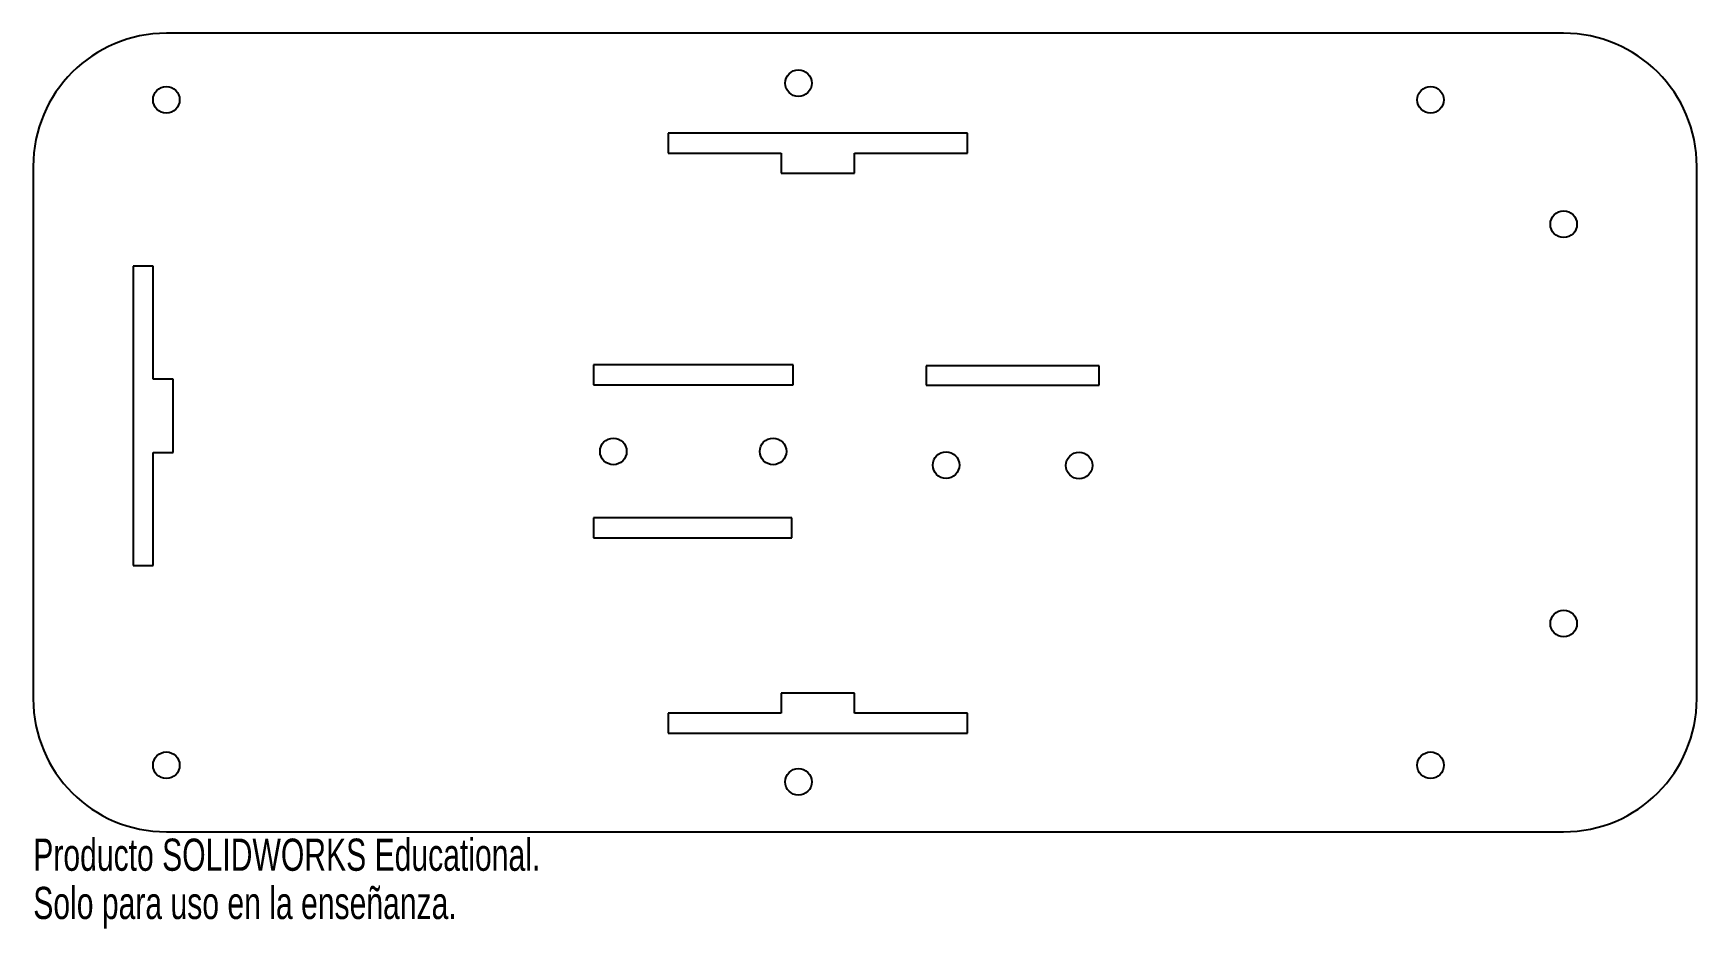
# Model space of a CAD drawing. Header units: millimetres. Extents: x 0 to 250, y -15 to 120.
import ezdxf

# ---------------------------------------------------------------- set-up
doc = ezdxf.new("R2010")
doc.units = ezdxf.units.MM
doc.styles.add('SLDTEXTSTYLE0', font='TXT', dxfattribs={"width": 0.7})

msp = doc.modelspace()

# ---------------------------------------------------------------- linework, layer by layer
at = {"color": 7, "linetype": 'Continuous', "lineweight": 25}
for p, q in [((230, 120), (20, 120)), ((95.41, 105), (95.41, 102)), ((140.41, 105), (95.41, 105)), ((140.41, 102), (140.41, 105)), ((0, 100), (0, 20)), ((95.41, 102), (112.41, 102)), ((112.41, 102), (112.41, 99)), ((123.41, 102), (140.41, 102)), ((123.41, 99), (123.41, 102)), ((250, 20), (250, 100)), ((112.41, 99), (123.41, 99)), ((15, 85), (15, 40)), ((18, 85), (15, 85)), ((18, 68), (18, 85)), ((114.18, 70.17), (84.18, 70.17)), ((84.18, 70.17), (84.18, 67.17)), ((114.18, 67.17), (114.18, 70.17)), ((134.18, 70.05), (134.18, 67.11)), ((160.18, 70.05), (134.18, 70.05)), ((160.18, 67.11), (160.18, 70.05)), ((21, 68), (18, 68)), ((21, 57), (21, 68)), ((84.18, 67.17), (114.18, 67.17)), ((134.18, 67.11), (160.18, 67.11)), ((18, 57), (21, 57)), ((18, 40), (18, 57)), ((113.98, 47.17), (84.18, 47.17)), ((84.18, 47.17), (84.18, 44.17)), ((113.98, 44.17), (113.98, 47.17)), ((84.18, 44.17), (113.98, 44.17)), ((15, 40), (18, 40)), ((112.41, 20.84), (112.41, 17.84)), ((123.41, 20.84), (112.41, 20.84)), ((123.41, 17.84), (123.41, 20.84)), ((95.41, 17.84), (95.41, 14.84)), ((112.41, 17.84), (95.41, 17.84)), ((140.41, 17.84), (123.41, 17.84)), ((140.41, 14.84), (140.41, 17.84)), ((95.41, 14.84), (140.41, 14.84)), ((20, 0), (230, 0))]:
    msp.add_line(p, q, dxfattribs=at)
for centre in [(115, 112.5), (20, 110), (210, 110), (230, 91.3), (87.18, 57.17), (111.18, 57.17), (137.18, 55.11), (157.18, 55.05), (230, 31.3), (20, 10), (210, 10), (115, 7.5)]:
    msp.add_circle(centre, 2, dxfattribs=at)
for centre, start, end in [((20, 100), 90, 180), ((230, 100), 0, 90), ((20, 20), 180, 270), ((230, 20), 270, 0)]:
    msp.add_arc(centre, 20, start, end, dxfattribs=at)

# ---------------------------------------------------------------- texts
at = {"color": 7, "linetype": 'Continuous', "char_height": 4.8336, "attachment_point": 1, "style": 'SLDTEXTSTYLE0'}
for s, insert in [('Producto SOLIDWORKS Educational.', (0, -1.02)), ('Solo para uso en la enseñanza.', (0, -8.27))]:
    msp.add_mtext(s, dxfattribs=dict(at, insert=insert))

doc.saveas('drawing.dxf')
